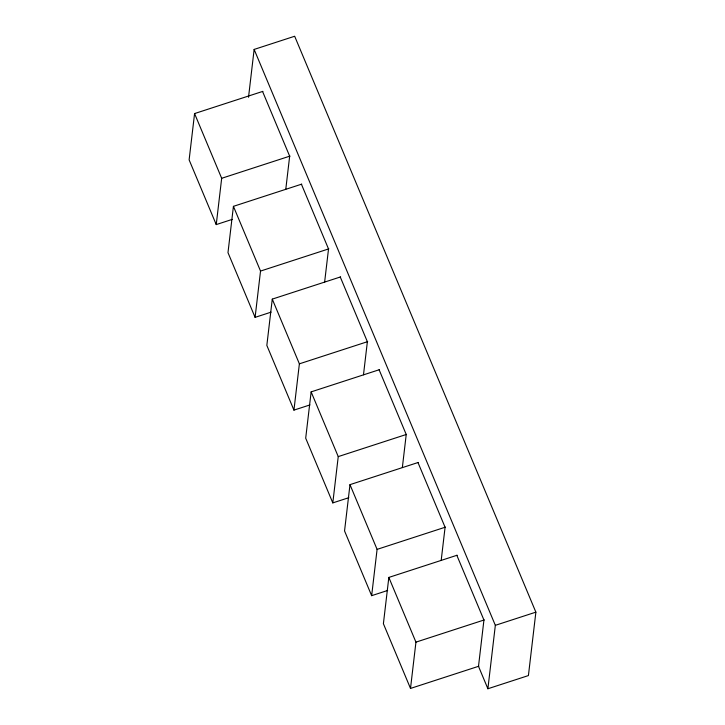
<?xml version="1.0" encoding="UTF-8"?>
<svg xmlns="http://www.w3.org/2000/svg" width="725" height="725" viewBox="0 0 725 725"><rect width="100%" height="100%" fill="white"/><g stroke="black" fill="none" stroke-linecap="round" stroke-linejoin="round"><path stroke-width="1.09" d="M262.876 91.359L194.572 113.571L189.125 159.872L216.24 224.587L232.245 219.385M216.24 224.587L221.678 178.296L194.572 113.571M301.727 184.132L233.423 206.344L227.985 252.635L255.091 317.36L271.096 312.149M248.521 97.268L254.14 49.427L294.667 36.25L535.875 612.154L528.416 675.573L487.889 688.75L478.5 666.329L483.938 620.029L456.832 555.314M255.091 317.36L260.529 271.068L233.423 206.344M340.587 276.905L272.274 299.117L266.836 345.408L293.942 410.123L309.956 404.922M285.786 189.252L289.665 156.183L262.559 91.459M293.942 410.123L299.38 363.832L272.274 299.117M379.438 369.668L311.134 391.881L305.696 438.181L332.802 502.896L348.807 497.694M324.637 282.016L328.525 248.956L301.419 184.232M332.802 502.896L338.24 456.605L311.134 391.881M418.289 462.441L349.985 484.653L344.547 530.945L371.653 595.669L387.667 590.458M363.488 374.789L367.376 341.72L340.27 277.004M371.653 595.669L377.091 549.378L349.985 484.653M457.149 555.214L388.836 577.426L383.398 623.717L410.504 688.433L478.817 666.221M402.348 467.562L406.227 434.493L379.121 369.768M410.504 688.433L415.942 642.142L388.836 577.426M441.199 560.325L445.087 527.265L417.981 462.541M487.889 688.75L495.338 625.331L254.14 49.427M221.678 178.296L289.982 156.083M260.529 271.068L328.833 248.847M299.38 363.832L367.693 341.62M338.24 456.605L406.544 434.393M377.091 549.378L445.395 527.157M415.942 642.142L484.255 619.929M495.338 625.331L535.875 612.154"/></g></svg>
